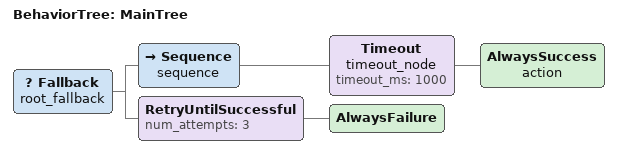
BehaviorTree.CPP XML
<root BTCPP_format="4">
        <BehaviorTree ID="MainTree">
            <Fallback name="root_fallback">
                <Sequence name="sequence">
                    <Timeout name="timeout_node" timeout_ms="1000">
                        <AlwaysSuccess name="action"/>
                    </Timeout>
                </Sequence>
                <RetryUntilSuccessful num_attempts="3">
                    <AlwaysFailure/>
                </RetryUntilSuccessful>
            </Fallback>
        </BehaviorTree>
    </root>
